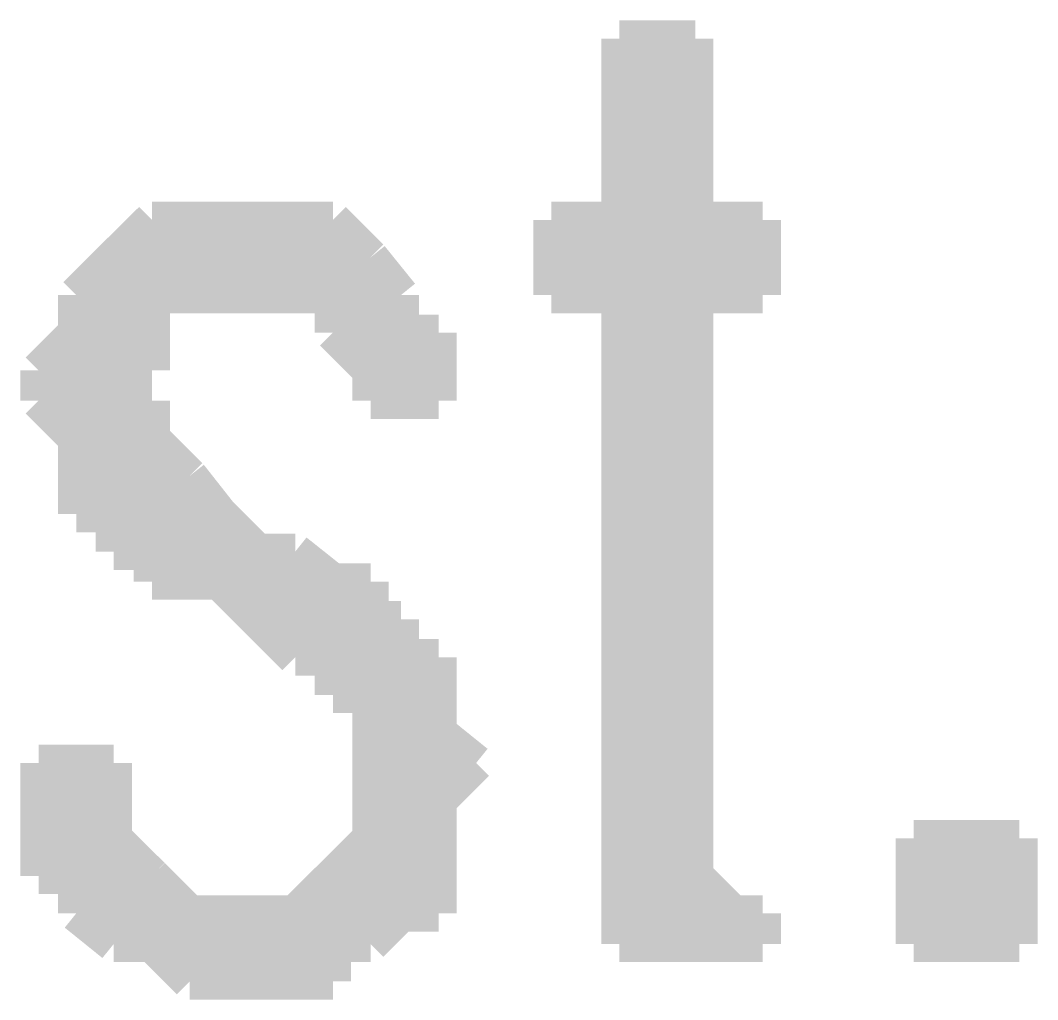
# Model space of a CAD drawing. Header units: millimetres. Extents: x 5 to 350, y 3 to 213.
# Drawn here: x 219.915 to 222.292, y 59.312 to 61.602 of the extents above; entities that cross this region are included whole.
import ezdxf

# ---------------------------------------------------------------- set-up
doc = ezdxf.new("R2010")
doc.units = ezdxf.units.MM
doc.layers.add('H', color=251, linetype='Continuous')
doc.layers.add('P', color=255, linetype='Continuous')

msp = doc.modelspace()

# ---------------------------------------------------------------- hatches: boundary and pattern name
at = {"layer": 'H', "linetype": 'Continuous'}
for points in [[(221.315, 59.514), (221.315, 60.96), (221.156, 60.96), (221.156, 61.136), (221.315, 61.136), (221.315, 61.56), (221.492, 61.56), (221.492, 61.136), (221.65, 61.136), (221.65, 60.96), (221.492, 60.96), (221.492, 59.602), (221.58, 59.514), (221.315, 59.514)], [(220.733, 60.713), (220.733, 60.784), (220.645, 60.872), (220.645, 60.96), (220.468, 60.96), (220.133, 61.048), (220.222, 61.136), (220.645, 61.136), (220.804, 60.96), (220.804, 60.872), (220.892, 60.872), (220.892, 60.713), (220.733, 60.713)], [(220.557, 59.514), (220.733, 59.69), (220.733, 60.025), (220.645, 60.025), (220.645, 60.113), (220.557, 60.113), (220.38, 60.29), (220.222, 60.29), (220.222, 60.36), (220.133, 60.36), (220.133, 60.448), (220.045, 60.448), (220.045, 60.625), (219.957, 60.713), (219.957, 60.784), (220.045, 60.872), (220.045, 60.96), (220.133, 61.048), (220.468, 60.96), (220.222, 60.96), (220.222, 60.784), (220.133, 60.784), (220.133, 60.713), (220.222, 60.713), (220.222, 60.625), (220.468, 60.36), (220.557, 60.36), (220.645, 60.29), (220.733, 60.29), (220.733, 60.202), (220.804, 60.202), (220.804, 60.113), (220.892, 60.113), (220.892, 59.937), (220.98, 59.866), (220.892, 59.778), (220.892, 59.514), (220.557, 59.514)], [(220.31, 59.355), (220.222, 59.443), (220.133, 59.443), (220.045, 59.514), (220.045, 59.602), (219.957, 59.602), (219.957, 59.866), (220.133, 59.866), (220.133, 59.69), (220.31, 59.514), (220.804, 59.514), (220.733, 59.443), (220.645, 59.443), (220.645, 59.355), (220.31, 59.355)], [(222.003, 59.443), (222.003, 59.69), (222.25, 59.69), (222.25, 59.443), (222.003, 59.443)], [(221.315, 59.443), (221.315, 59.514), (221.65, 59.514), (221.65, 59.443), (221.315, 59.443)]]:
    msp.add_hatch(color=256, dxfattribs=at).paths.add_polyline_path(points)

# ---------------------------------------------------------------- linework, layer by layer
at = {"layer": 'P', "const_width": 0.085}
for points in [[(221.492, 61.56), (221.315, 61.56)], [(221.315, 61.56), (221.315, 61.136)], [(221.492, 61.136), (221.492, 61.56)], [(220.222, 61.136), (220.133, 61.048)], [(220.31, 61.136), (220.222, 61.136)], [(220.38, 61.136), (220.31, 61.136)], [(220.468, 61.136), (220.38, 61.136)], [(220.557, 61.136), (220.468, 61.136)], [(220.645, 61.136), (220.557, 61.136)], [(220.733, 61.048), (220.645, 61.136)], [(221.315, 61.136), (221.156, 61.136)], [(221.156, 61.136), (221.156, 60.96)], [(221.65, 61.136), (221.492, 61.136)], [(221.65, 60.96), (221.65, 61.136)], [(220.133, 61.048), (220.045, 60.96)], [(220.468, 60.96), (220.133, 61.048)], [(220.133, 61.048), (220.468, 60.96)], [(220.804, 60.96), (220.733, 61.048)], [(220.045, 60.96), (220.045, 60.872)], [(220.222, 60.872), (220.222, 60.96)], [(220.222, 60.96), (220.31, 60.96)], [(220.31, 60.96), (220.38, 60.96)], [(220.38, 60.96), (220.468, 60.96)], [(220.468, 60.96), (220.557, 60.96)], [(220.557, 60.96), (220.645, 60.96)], [(220.645, 60.96), (220.645, 60.872)], [(220.804, 60.872), (220.804, 60.96)], [(221.156, 60.96), (221.315, 60.96)], [(221.315, 60.96), (221.315, 59.866)], [(221.492, 59.778), (221.492, 60.96)], [(221.492, 60.96), (221.65, 60.96)], [(220.045, 60.872), (219.957, 60.784)], [(220.222, 60.784), (220.222, 60.872)], [(220.645, 60.872), (220.733, 60.784)], [(220.892, 60.872), (220.804, 60.872)], [(220.892, 60.784), (220.892, 60.872)], [(219.957, 60.784), (219.957, 60.713)], [(220.133, 60.713), (220.133, 60.784)], [(220.133, 60.784), (220.222, 60.784)], [(220.733, 60.784), (220.733, 60.713)], [(220.892, 60.713), (220.892, 60.784)], [(219.957, 60.713), (220.045, 60.625)], [(220.222, 60.713), (220.133, 60.713)], [(220.222, 60.625), (220.222, 60.713)], [(220.733, 60.713), (220.892, 60.713)], [(220.045, 60.625), (220.045, 60.537)], [(220.31, 60.537), (220.222, 60.625)], [(220.045, 60.537), (220.045, 60.448)], [(220.38, 60.448), (220.31, 60.537)], [(220.045, 60.448), (220.133, 60.448)], [(220.133, 60.448), (220.133, 60.36)], [(220.468, 60.36), (220.38, 60.448)], [(220.133, 60.36), (220.222, 60.36)], [(220.222, 60.36), (220.222, 60.29)], [(220.557, 60.36), (220.468, 60.36)], [(220.645, 60.29), (220.557, 60.36)], [(220.222, 60.29), (220.31, 60.29)], [(220.31, 60.29), (220.38, 60.29)], [(220.38, 60.29), (220.468, 60.202)], [(220.733, 60.29), (220.645, 60.29)], [(220.733, 60.202), (220.733, 60.29)], [(220.468, 60.202), (220.557, 60.113)], [(220.804, 60.202), (220.733, 60.202)], [(220.804, 60.113), (220.804, 60.202)], [(220.557, 60.113), (220.645, 60.113)], [(220.645, 60.113), (220.645, 60.025)], [(220.892, 60.113), (220.804, 60.113)], [(220.892, 60.025), (220.892, 60.113)], [(220.645, 60.025), (220.733, 60.025)], [(220.733, 60.025), (220.733, 59.937)], [(220.892, 59.937), (220.892, 60.025)], [(220.733, 59.937), (220.733, 59.866)], [(220.98, 59.866), (220.892, 59.937)], [(220.133, 59.866), (219.957, 59.866)], [(219.957, 59.866), (219.957, 59.778)], [(220.133, 59.778), (220.133, 59.866)], [(220.733, 59.866), (220.733, 59.778)], [(220.892, 59.778), (220.98, 59.866)], [(221.315, 59.866), (221.315, 59.778)], [(219.957, 59.778), (219.957, 59.69)], [(220.133, 59.69), (220.133, 59.778)], [(220.133, 59.778), (220.133, 59.778)], [(220.733, 59.778), (220.733, 59.69)], [(220.892, 59.69), (220.892, 59.778)], [(221.315, 59.778), (221.315, 59.69)], [(221.492, 59.69), (221.492, 59.778)], [(219.957, 59.69), (219.957, 59.602)], [(220.222, 59.602), (220.133, 59.69)], [(220.733, 59.69), (220.645, 59.602)], [(220.892, 59.602), (220.892, 59.69)], [(221.315, 59.69), (221.315, 59.602)], [(221.492, 59.602), (221.492, 59.69)], [(222.003, 59.443), (222.003, 59.69)], [(222.003, 59.69), (222.25, 59.69)], [(222.25, 59.69), (222.25, 59.443)], [(219.957, 59.602), (220.045, 59.602)], [(220.045, 59.602), (220.045, 59.514)], [(220.31, 59.514), (220.222, 59.602)], [(220.645, 59.602), (220.557, 59.514)], [(220.892, 59.514), (220.892, 59.602)], [(221.315, 59.602), (221.315, 59.514)], [(221.58, 59.514), (221.492, 59.602)], [(220.045, 59.514), (220.133, 59.443)], [(220.38, 59.514), (220.31, 59.514)], [(220.468, 59.514), (220.38, 59.514)], [(220.804, 59.514), (220.468, 59.514)], [(220.557, 59.514), (220.468, 59.514)], [(220.468, 59.514), (220.804, 59.514)], [(220.733, 59.443), (220.804, 59.514)], [(220.804, 59.514), (220.892, 59.514)], [(221.58, 59.514), (221.315, 59.514)], [(221.315, 59.514), (221.315, 59.443)], [(221.315, 59.514), (221.58, 59.514)], [(221.65, 59.514), (221.58, 59.514)], [(221.65, 59.443), (221.65, 59.514)], [(220.133, 59.443), (220.222, 59.443)], [(220.222, 59.443), (220.31, 59.355)], [(220.645, 59.355), (220.645, 59.443)], [(220.645, 59.443), (220.733, 59.443)], [(221.315, 59.443), (221.403, 59.443)], [(221.403, 59.443), (221.492, 59.443)], [(221.492, 59.443), (221.58, 59.443)], [(221.58, 59.443), (221.65, 59.443)], [(221.65, 59.443), (221.65, 59.443)], [(222.25, 59.443), (222.003, 59.443)], [(222.003, 59.443), (222.003, 59.443)], [(220.31, 59.355), (220.38, 59.355)], [(220.38, 59.355), (220.468, 59.355)], [(220.468, 59.355), (220.557, 59.355)], [(220.557, 59.355), (220.645, 59.355)]]:
    msp.add_lwpolyline(points, dxfattribs=at)

doc.saveas('drawing.dxf')
